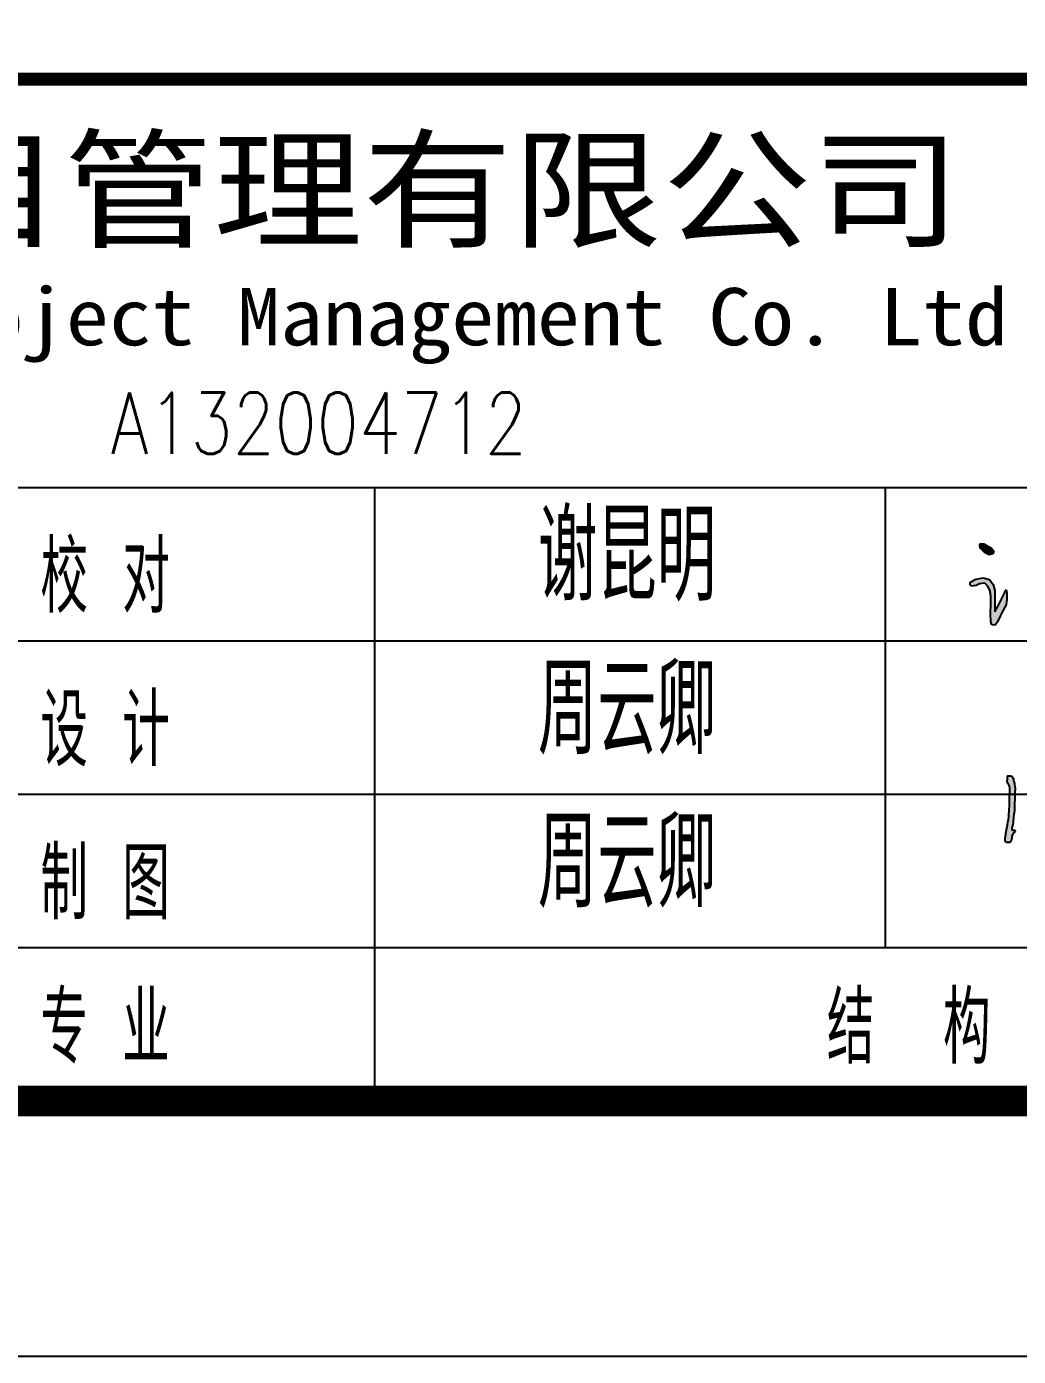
# Model space of a CAD drawing. Extents: x -2331248 to -1198620, y -977263 to -545844.
# Drawn here: x -1492363 to -1487509, y -676588 to -670081 of the extents above; entities that cross this region are included whole.
import ezdxf
from ezdxf.enums import TextEntityAlignment as Align

# ---------------------------------------------------------------- set-up
doc = ezdxf.new("R2010")
doc.units = 0
doc.header["$LTSCALE"] = 1000
doc.header["$MEASUREMENT"] = 0
doc.layers.get('0').update_dxf_attribs({"linetype": 'CONTINUOUS'})
doc.layers.add('PUB_TITLE', color=4, linetype='CONTINUOUS')
doc.layers.add('t图框', color=222, linetype='CONTINUOUS')
doc.styles.add('_TEL_DIM', font='SIMPLEX', dxfattribs={"width": 0.8, "height": 3.5, "bigfont": 'HZTXT'})
doc.styles.add('HZTXT', font='tssdeng.shx', dxfattribs={"width": 0.7, "bigfont": 'tssdchn.shx'})
doc.styles.add('房间名称', font='SIMPLEX', dxfattribs={"width": 0.7, "bigfont": '0HZTXT'})
doc.styles.add('黑体', font='SIMHEI.TTF', dxfattribs={"width": 1.4})

# ---------------------------------------------------------------- blocks, each defined once
blk = doc.blocks.new('ASDDA')
h = blk.add_hatch(color=256)
h.dxf.hatch_style = 1
h.paths.add_polyline_path([(-285216.4, 3063792.2), (-285229.8, 3063799.2), (-285242.7, 3063800.5), (-285246.1, 3063793.9), (-285244.8, 3063782.3), (-285232.4, 3063772), (-285222, 3063763.3), (-285208.3, 3063756.8), (-285194.6, 3063759.9), (-285191.3, 3063770.9), (-285201.2, 3063784.4)])
h = blk.add_hatch(color=256)
h.dxf.hatch_style = 1
h.paths.add_polyline_path([(-285154.1, 3063540), (-285142.3, 3063561.3), (-285139.7, 3063582.6), (-285139.3, 3063606.5), (-285142.8, 3063621.3), (-285149.3, 3063606.5), (-285161.5, 3063580), (-285174.1, 3063556.9), (-285186.3, 3063533.4), (-285186.7, 3063557.4), (-285186.3, 3063587.8), (-285186.7, 3063617), (-285193.7, 3063640.9), (-285207.2, 3063659.6), (-285232.9, 3063667), (-285261.6, 3063661.3), (-285282.9, 3063649.2), (-285283.8, 3063639.6), (-285277.7, 3063633.1), (-285260.3, 3063635.7), (-285246.8, 3063643.5), (-285225.5, 3063645.2), (-285215.5, 3063635.2), (-285206.3, 3063618.3), (-285202.4, 3063595.6), (-285202.4, 3063564.3), (-285203.3, 3063526), (-285202.8, 3063494.7), (-285198.9, 3063482.5), (-285185.4, 3063480.8), (-285176.7, 3063494.3), (-285165, 3063519.1)])
h = blk.add_hatch(color=256)
edge = h.paths.add_edge_path()
edge.add_spline(control_points=[(-285109.2, 3062778.7), (-285109.2, 3062781.2), (-285109.1, 3062798.2), (-285108.3, 3062823.9), (-285107, 3062854), (-285114.6, 3062873.1), (-285114.6, 3062892.1), (-285138.1, 3062893), (-285136.9, 3062887.8), (-285136.4, 3062885.6), (-285136.9, 3062880.3), (-285138.3, 3062873.2), (-285137.8, 3062863), (-285128.4, 3062854.1), (-285128, 3062839.3), (-285127.7, 3062822.3), (-285130.3, 3062802.8), (-285129.7, 3062787.1), (-285129.7, 3062779.2), (-285129.7, 3062778.7)], knot_values=[1078.098029, 1078.098029, 1078.098029, 1078.098029, 1096.677624, 1202.71761, 1269.366092, 1312.878599, 1354.838489, 1394.489506, 1394.489506, 1394.489506, 1410.797951, 1432.712057, 1447.723272, 1483.635018, 1519.386377, 1552.003268, 1609.228562, 1663.590177, 1667.187979, 1667.187979, 1667.187979, 1667.187979], degree=3, periodic=0)
edge.add_line((-285129.7, 3062778.7), (-285109.2, 3062778.7))
edge = h.paths.add_edge_path()
edge.add_spline(control_points=[(-285129.7, 3062778.7), (-285129.7, 3062766.6), (-285131, 3062740), (-285135.9, 3062704.7), (-285142.8, 3062674.3), (-285144.7, 3062654.1), (-285147.8, 3062640.6), (-285144.8, 3062630.1), (-285134.4, 3062629.5), (-285124.2, 3062631.6), (-285120.7, 3062643.2), (-285120.3, 3062652.6), (-285117.5, 3062663.9), (-285110.5, 3062668.2), (-285104.6, 3062679.8), (-285115.5, 3062677.2), (-285122.7, 3062683.5), (-285115.2, 3062700.3), (-285115.2, 3062723.4), (-285109.7, 3062752.4), (-285109.3, 3062770.7), (-285109.2, 3062778.7)], knot_values=[272.698473, 272.698473, 272.698473, 272.698473, 361.605382, 468.660941, 533.698061, 591.358082, 615.971503, 637.929714, 658.733678, 684.536473, 708.273951, 738.449905, 756.936019, 788.78877, 804.697322, 823.930808, 843.25473, 864.044678, 943.813663, 1019.164672, 1078.098029, 1078.098029, 1078.098029, 1078.098029], degree=3, periodic=0)
edge.add_line((-285109.2, 3062778.7), (-285129.7, 3062778.7))
for p, q in [((-285246.1, 3063793.9, 24.8), (-285242.7, 3063800.5, 24.8)), ((-285244.8, 3063782.3, 24.8), (-285246.1, 3063793.9, 24.8)), ((-285232.4, 3063772, 24.8), (-285244.8, 3063782.3, 24.8)), ((-285242.7, 3063800.5, 24.8), (-285229.8, 3063799.2, 24.8)), ((-285222, 3063763.3, 24.8), (-285232.4, 3063772, 24.8)), ((-285229.8, 3063799.2, 24.8), (-285216.4, 3063792.2, 24.8)), ((-285216.4, 3063792.2, 24.8), (-285201.2, 3063784.4, 24.8)), ((-285201.2, 3063784.4, 24.8), (-285191.3, 3063770.9, 24.8)), ((-285191.3, 3063770.9, 24.8), (-285194.6, 3063759.9, 24.8)), ((-285208.3, 3063756.8, 24.8), (-285222, 3063763.3, 24.8)), ((-285194.6, 3063759.9, 24.8), (-285208.3, 3063756.8, 24.8)), ((-285261.6, 3063661.3, 24.8), (-285232.9, 3063667, 24.8)), ((-285232.9, 3063667, 24.8), (-285207.2, 3063659.6, 24.8)), ((-285283.8, 3063639.6, 24.8), (-285282.9, 3063649.2, 24.8)), ((-285277.7, 3063633.1, 24.8), (-285283.8, 3063639.6, 24.8)), ((-285282.9, 3063649.2, 24.8), (-285261.6, 3063661.3, 24.8)), ((-285260.3, 3063635.7, 24.8), (-285277.7, 3063633.1, 24.8)), ((-285246.8, 3063643.5, 24.8), (-285260.3, 3063635.7, 24.8)), ((-285225.5, 3063645.2, 24.8), (-285246.8, 3063643.5, 24.8)), ((-285215.5, 3063635.2, 24.8), (-285225.5, 3063645.2, 24.8)), ((-285206.3, 3063618.3, 24.8), (-285215.5, 3063635.2, 24.8)), ((-285207.2, 3063659.6, 24.8), (-285193.7, 3063640.9, 24.8)), ((-285202.4, 3063595.6, 24.8), (-285206.3, 3063618.3, 24.8)), ((-285193.7, 3063640.9, 24.8), (-285186.7, 3063617, 24.8)), ((-285186.7, 3063617, 24.8), (-285186.3, 3063587.8, 24.8)), ((-285149.3, 3063606.5, 24.8), (-285142.8, 3063621.3, 24.8)), ((-285142.8, 3063621.3, 24.8), (-285139.3, 3063606.5, 24.8)), ((-285203.3, 3063526, 24.8), (-285202.4, 3063564.3, 24.8)), ((-285202.4, 3063564.3, 24.8), (-285202.4, 3063595.6, 24.8)), ((-285186.3, 3063587.8, 24.8), (-285186.7, 3063557.4, 24.8)), ((-285174.1, 3063556.9, 24.8), (-285161.5, 3063580, 24.8)), ((-285161.5, 3063580, 24.8), (-285149.3, 3063606.5, 24.8)), ((-285142.3, 3063561.3, 24.8), (-285154.1, 3063540, 24.8)), ((-285139.7, 3063582.6, 24.8), (-285142.3, 3063561.3, 24.8)), ((-285139.3, 3063606.5, 24.8), (-285139.7, 3063582.6, 24.8)), ((-285202.8, 3063494.7, 24.8), (-285203.3, 3063526, 24.8)), ((-285186.7, 3063557.4, 24.8), (-285186.3, 3063533.4, 24.8)), ((-285186.3, 3063533.4, 24.8), (-285174.1, 3063556.9, 24.8)), ((-285165, 3063519.1, 24.8), (-285176.7, 3063494.3, 24.8)), ((-285154.1, 3063540, 24.8), (-285165, 3063519.1, 24.8)), ((-285198.9, 3063482.5, 24.8), (-285202.8, 3063494.7, 24.8)), ((-285185.4, 3063480.8, 24.8), (-285198.9, 3063482.5, 24.8)), ((-285176.7, 3063494.3, 24.8), (-285185.4, 3063480.8, 24.8))]:
    blk.add_line(p, q)
blk.add_open_spline([(-285136.9, 3062887.8, 31), (-285136.4, 3062885.6, 31), (-285136.9, 3062880.3, 31), (-285138.3, 3062873.2, 31), (-285137.8, 3062863, 31), (-285128.4, 3062854.1, 31), (-285128, 3062839.3, 31), (-285127.7, 3062822.3, 31), (-285130.3, 3062802.8, 31), (-285129.2, 3062775, 31), (-285130.9, 3062740.5, 31), (-285135.9, 3062704.7, 31), (-285142.8, 3062674.3, 31), (-285144.7, 3062654.1, 31), (-285147.8, 3062640.6, 31), (-285144.8, 3062630.1, 31), (-285134.4, 3062629.5, 31), (-285124.2, 3062631.6, 31), (-285120.7, 3062643.2, 31), (-285120.3, 3062652.6, 31), (-285117.5, 3062663.9, 31), (-285110.5, 3062668.2, 31), (-285104.6, 3062679.8, 31), (-285115.5, 3062677.2, 31), (-285122.7, 3062683.5, 31), (-285115.2, 3062700.3, 31), (-285115.2, 3062723.4, 31), (-285109.3, 3062754.9, 31), (-285109.3, 3062790.2, 31), (-285108.3, 3062823.9, 31), (-285107, 3062854, 31), (-285114.6, 3062873.1, 31), (-285114.6, 3062892.1, 31), (-285138.1, 3062893, 31), (-285136.9, 3062887.8, 31)], degree=3, knots=[0, 0, 0, 0, 16.308445, 38.222551, 53.233766, 89.145512, 124.896871, 157.513762, 214.739056, 269.100672, 361.605382, 468.660941, 533.698061, 591.358082, 615.971503, 637.929714, 658.733678, 684.536473, 708.273951, 738.449905, 756.936019, 788.78877, 804.697322, 823.930808, 843.25473, 864.044678, 943.813663, 1019.164672, 1096.677624, 1202.71761, 1269.366092, 1312.878599, 1354.838489, 1394.489506, 1394.489506, 1394.489506, 1394.489506])
at = {"layer": 't图框'}
for p, q in [((-273365.6, 3065618.5), (-295865.6, 3065618.5)), ((-273365.6, 3064018.5), (-295865.6, 3064018.5)), ((-287615.6, 3064018.5), (-287615.6, 3061618.5)), ((-285615.6, 3064018.5), (-285615.6, 3062218.5)), ((-285615.6, 3064018.5), (-285615.6, 3062218.5)), ((-283365.6, 3063418.5), (-295865.6, 3063418.5)), ((-283365.6, 3062818.5), (-295865.6, 3062818.5)), ((-283365.6, 3062218.5), (-295865.6, 3062218.5)), ((-315865.6, 3061618.4), (-273365.6, 3061618.4))]:
    blk.add_line(p, q, dxfattribs=at)
at = {"layer": 't图框', "const_width": 50}
blk.add_lwpolyline([(-295865.6, 3061618.5), (-295865.6, 3065618.5), (-273365.6, 3065618.5)], dxfattribs=at)
at = {"style": '房间名称', "width": 0.7}
for s, height, p in [('校 对', 280, (-288923.9, 3063529.2)), ('设 计', 280, (-288923.9, 3062929.2)), ('制 图', 280, (-288923.9, 3062329.2)), ('专 业', 280, (-288923.9, 3061764.5)), ('结  构', 280.01, (-285844.6, 3061764.5))]:
    blk.add_text(s, height=height, dxfattribs=at).set_placement(p)
at = {"layer": 't图框'}
for s, height, style, width, p in [('江苏华电项目管理有限公司', 373.418, '黑体', 1.15, (-292347.7, 3064998.7)), ('A132004712', 240, '_TEL_DIM', 0.8, (-288648.6, 3064151.8)), ('谢昆明', 350.01, 'HZTXT', 0.7, (-286976.2, 3063576.3)), ('周云卿', 350.01, 'HZTXT', 0.7, (-286976.2, 3062976.3)), ('周云卿', 350.01, 'HZTXT', 0.7, (-286976.2, 3062376.3))]:
    blk.add_text(s, height=height, dxfattribs=dict(at, style=style, width=width)).set_placement(p)
at = {"layer": 't图框', "style": '黑体', "width": 1.1}
blk.add_text('Jiangsu Huadian Project Management Co. Ltd ', height=224.051, dxfattribs=at).set_placement((-288572.2, 3064688.9), align=Align.MIDDLE_CENTER)

msp = doc.modelspace()

# ---------------------------------------------------------------- linework, layer by layer
at = {"layer": 'PUB_TITLE'}
msp.add_lwpolyline([(-1576722.5, -676588.1), (-1576722.5, -602338.1), (-1471597.5, -602338.1), (-1471597.5, -676588.1)], close=True, dxfattribs=at)
at = {"layer": 'PUB_TITLE', "const_width": 150}
msp.add_lwpolyline([(-1573597.5, -603588.1), (-1472847.5, -603588.1), (-1472847.5, -675338.1), (-1573597.5, -675338.1)], close=True, dxfattribs=at)

# ---------------------------------------------------------------- block references
at = {"lineweight": -3, "xscale": 1.250016957928892, "yscale": 1.250016958278138, "zscale": 1.250016957604765}
msp.add_blockref('ASDDA', (-1131135.8, -4502413.1), dxfattribs=at)

doc.saveas('drawing.dxf')
